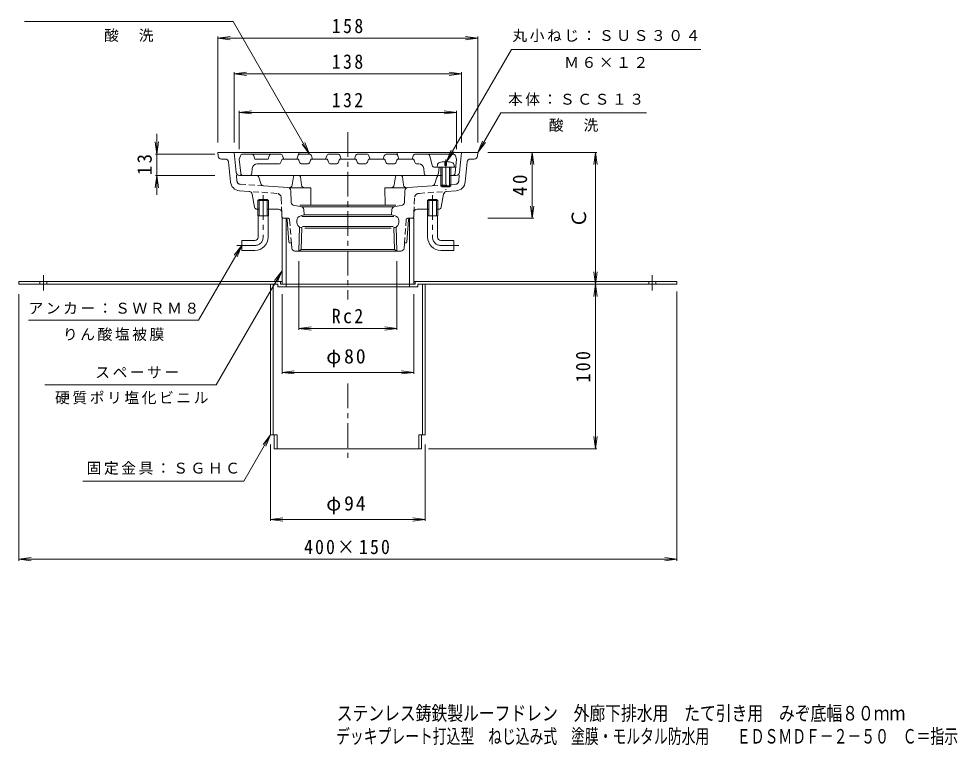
# Model space of a CAD drawing. Units: millimetres, scale not verified. Extents: x -525 to 505, y -414 to 309.
# Drawn here: x -451 to 119, y -414 to 27 of the extents above; entities that cross this region are included whole.
import ezdxf
from ezdxf.enums import TextEntityAlignment as Align

# ---------------------------------------------------------------- set-up
doc = ezdxf.new("R2010")
doc.units = ezdxf.units.MM
doc.header["$LTSCALE"] = 3
doc.linetypes.add('CHAIN1', pattern=[8, 5, -1, 1, -1])
doc.linetypes.add('DASHED1', pattern=[1.8, 1.2, -0.6])
for name, color, linetype, lineweight in [('0-0_通り芯', 3, 'Continuous', 9), ('0-2_仕上', 6, 'Continuous', 9), ('0-3_建具', 4, 'Continuous', 9), ('0-4_その他', 7, 'Continuous', 9), ('0-5_寸法', 7, 'Continuous', 9), ('0-B', 2, 'Continuous', 9)]:
    doc.layers.add(name, color=color, linetype=linetype, lineweight=lineweight)
doc.layers.add('F-5_F-5ﾚｲﾔ', color=2, linetype='Continuous')
doc.styles.add('ＭＳ ゴシック', font='')
doc.styles.get('ＭＳ ゴシック').set_extended_font_data('MS Gothic')

msp = doc.modelspace()

# ---------------------------------------------------------------- linework, layer by layer
at = {"layer": '0-0_通り芯', "linetype": 'CHAIN1'}
for p, q in [((-250.85, -41.712), (-250.85, -143.261)), ((-191.35, -58.289), (-191.35, -76.655)), ((-302.35, -80.019), (-302.35, -105.519)), ((-199.35, -80.019), (-199.35, -105.519)), ((-307.35, -110.519), (-318.35, -110.519)), ((-194.35, -110.519), (-183.35, -110.519)), ((-250.85, -194.438), (-250.85, -242.256))]:
    msp.add_line(p, q, dxfattribs=at)
at = {"layer": '0-0_通り芯'}
for p, q in [((-329.649, -56.203), (-329.85, -54.019)), ((-171.85, -54.019), (-329.85, -54.019)), ((-318.728, -66.203), (-319.85, -54.019)), ((-182.972, -66.203), (-181.85, -54.019)), ((-172.051, -56.203), (-171.85, -54.019)), ((-325.323, -58.019), (-327.657, -58.019)), ((-323.331, -59.836), (-322.223, -71.869)), ((-178.369, -59.836), (-179.477, -71.869)), ((-176.377, -58.019), (-174.043, -58.019)), ((-316.736, -68.019), (-313.35, -68.019)), ((-307.35, -68.019), (-306.203, -68.019)), ((-280.723, -68.019), (-282.977, -68.019)), ((-195.257, -68.019), (-193.55, -68.019)), ((-184.964, -68.019), (-189.15, -68.019)), ((-303.765, -72.938), (-305.015, -69.059)), ((-284.627, -73.74), (-283.968, -68.885)), ((-279.073, -73.74), (-279.733, -68.885)), ((-222.627, -73.74), (-221.968, -68.885)), ((-217.073, -73.74), (-217.732, -68.885)), ((-197.935, -72.938), (-196.685, -69.059)), ((-316.667, -77.304), (-310.893, -77.708)), ((-309.066, -79.336), (-307.579, -87.295)), ((-287.333, -75.346), (-302.001, -74.32)), ((-286.609, -75.471), (-273.418, -75.471)), ((-285.206, -84.413), (-285.474, -77.266)), ((-273.451, -86.019), (-273.418, -75.471)), ((-228.249, -86.019), (-228.282, -75.471)), ((-215.091, -75.471), (-228.282, -75.471)), ((-216.494, -84.413), (-216.226, -77.266)), ((-214.367, -75.346), (-199.699, -74.32)), ((-192.634, -79.336), (-194.121, -87.295)), ((-185.033, -77.304), (-190.808, -77.708)), ((-304.71, -82.519), (-305.525, -83.319)), ((-299.175, -83.319), (-305.525, -83.319)), ((-305.525, -92.519), (-305.525, -83.319)), ((-299.99, -82.519), (-304.71, -82.519)), ((-304.71, -92.519), (-304.71, -82.519)), ((-299.175, -83.319), (-299.99, -82.519)), ((-299.99, -92.519), (-299.99, -82.519)), ((-299.175, -92.519), (-299.175, -83.319)), ((-202.525, -83.319), (-201.71, -82.519)), ((-202.525, -83.319), (-196.175, -83.319)), ((-202.525, -92.519), (-202.525, -83.319)), ((-201.71, -82.519), (-196.99, -82.519)), ((-201.71, -92.519), (-201.71, -82.519)), ((-196.99, -82.519), (-196.175, -83.319)), ((-196.99, -92.519), (-196.99, -82.519)), ((-196.175, -92.519), (-196.175, -83.319)), ((-304.71, -88.519), (-306.104, -88.519)), ((-292.983, -88.519), (-299.99, -88.519)), ((-290.984, -90.444), (-290.886, -93.057)), ((-283.478, -86.32), (-279.379, -86.879)), ((-280.1, -86.019), (-221.6, -86.019)), ((-223.35, -87.019), (-278.35, -87.019)), ((-277.35, -92.019), (-277.658, -88.677)), ((-224.35, -92.019), (-224.042, -88.677)), ((-218.222, -86.32), (-222.321, -86.879)), ((-210.716, -90.444), (-210.814, -93.057)), ((-208.717, -88.519), (-201.71, -88.519)), ((-196.99, -88.519), (-195.596, -88.519)), ((-299.175, -92.519), (-305.525, -92.519)), ((-305.35, -105.519), (-305.35, -92.519)), ((-299.35, -105.519), (-299.35, -92.519)), ((-289.887, -94.019), (-288.709, -94.019)), ((-287.712, -94.948), (-286.743, -108.555)), ((-281.85, -96.613), (-281.85, -95.426)), ((-281.85, -96.613), (-281.85, -95.426)), ((-279.501, -92.497), (-277.35, -92.019)), ((-278.861, -93.019), (-250.85, -93.019)), ((-277.35, -92.019), (-250.85, -92.019)), ((-224.35, -92.019), (-250.85, -92.019)), ((-222.84, -93.019), (-250.85, -93.019)), ((-222.199, -92.497), (-224.35, -92.019)), ((-219.85, -96.613), (-219.85, -95.426)), ((-219.85, -96.613), (-219.85, -95.426)), ((-213.989, -94.948), (-214.957, -108.555)), ((-211.813, -94.019), (-212.991, -94.019)), ((-202.525, -92.519), (-196.175, -92.519)), ((-202.35, -105.519), (-202.35, -92.519)), ((-196.35, -105.519), (-196.35, -92.519)), ((-280.66, -114.019), (-280.2, -99.292)), ((-279.501, -99.541), (-278.732, -99.712)), ((-279.148, -113.019), (-278.733, -99.721)), ((-278.438, -99.019), (-250.85, -99.019)), ((-277.094, -100.019), (-250.85, -100.019)), ((-223.262, -99.019), (-250.85, -99.019)), ((-224.606, -100.019), (-250.85, -100.019)), ((-222.199, -99.541), (-222.968, -99.712)), ((-222.552, -113.019), (-222.968, -99.721)), ((-221.04, -114.019), (-221.5, -99.292)), ((-315.35, -107.519), (-315.35, -113.519)), ((-307.35, -107.519), (-315.35, -107.519)), ((-194.35, -107.519), (-186.35, -107.519)), ((-186.35, -107.519), (-186.35, -113.519)), ((-307.35, -113.519), (-315.35, -113.519)), ((-285.689, -109.019), (-286.244, -109.019)), ((-285.19, -109.482), (-284.989, -112.169)), ((-282.994, -114.019), (-250.85, -114.019)), ((-222.552, -113.019), (-250.85, -113.019)), ((-218.706, -114.019), (-250.85, -114.019)), ((-222.552, -113.019), (-221.04, -114.019)), ((-216.51, -109.482), (-216.711, -112.169)), ((-216.011, -109.019), (-215.456, -109.019)), ((-194.35, -113.519), (-186.35, -113.519))]:
    msp.add_line(p, q, dxfattribs=at)
at = {"layer": '0-0_通り芯', "linetype": 'DASHED1'}
for p, q in [((-318.24, -71.502), (-318.728, -66.203)), ((-183.46, -71.502), (-182.972, -66.203)), ((-316.388, -73.314), (-302.001, -74.32)), ((-185.312, -73.314), (-199.699, -74.32)), ((-294.098, -78.882), (-310.893, -77.708)), ((-207.602, -78.882), (-190.808, -77.708)), ((-291.31, -81.763), (-290.984, -90.444)), ((-210.39, -81.763), (-210.716, -90.444)), ((-287.278, -94.019), (-288.709, -94.019)), ((-286.281, -94.945), (-285.19, -109.482)), ((-215.419, -94.945), (-216.51, -109.482)), ((-214.422, -94.019), (-212.991, -94.019))]:
    msp.add_line(p, q, dxfattribs=at)
at = {"layer": '0-0_通り芯'}
msp.add_lwpolyline([(-280.66, -114.019), (-279.148, -113.019), (-250.85, -113.019)], dxfattribs=at)
for centre, radius, start, end in [((-327.657, -56.019), 2, 185.26273, 270), ((-174.043, -56.019), 2, 270, 354.73727), ((-325.323, -60.019), 2, 5.2628, 90), ((-176.377, -60.019), 2, 90, 174.7372), ((-316.736, -66.019), 2, 185.2628, 270), ((-306.443, -69.519), 1.5, 17.86205, 90), ((-282.977, -69.019), 1, 90, 172.26485), ((-280.723, -69.019), 1, 7.73515, 90), ((-220.977, -69.019), 1, 90, 172.26485), ((-218.723, -69.019), 1, 7.73515, 90), ((-195.257, -69.519), 1.5, 90, 162.13795), ((-184.964, -66.019), 2, 270, 354.7372), ((-316.248, -71.319), 6, 185.26277, 265.99994), ((-301.861, -72.325), 2, 197.86229, 266.00005), ((-286.609, -73.471), 2, 270, 352.26424), ((-277.091, -73.471), 2, 187.73576, 270), ((-224.609, -73.471), 2, 270, 352.26424), ((-215.091, -73.471), 2, 187.73576, 270), ((-199.839, -72.325), 2, 273.99995, 342.1377), ((-185.452, -71.319), 6, 274.00006, 354.73723), ((-311.032, -79.703), 2, 10.58357, 86.00005), ((-287.473, -77.341), 2, 2.14737, 85.99968), ((-214.227, -77.341), 2, 94.00032, 177.85263), ((-190.668, -79.703), 2, 93.99995, 169.41643), ((-283.208, -84.338), 2, 182.1481, 262.23051), ((-218.493, -84.338), 2, 277.76949, 357.8519), ((-306.104, -87.019), 1.5, 190.58449, 270), ((-292.983, -90.519), 2, 2.14807, 90), ((-279.649, -88.861), 2, 5.26286, 82.23051), ((-222.051, -88.861), 2, 97.76949, 174.73714), ((-208.717, -90.519), 2, 90, 177.85193), ((-195.596, -87.019), 1.5, 270, 349.41551), ((-289.887, -93.019), 1, 182.1481, 270), ((-288.709, -95.019), 1, 4.07239, 90), ((-278.85, -95.426), 3, 102.52837, 180), ((-278.85, -96.613), 3, 180, 257.47119), ((-222.85, -95.426), 3, 0, 77.47163), ((-222.85, -96.613), 3, 282.52881, 0), ((-212.991, -95.019), 1, 90, 175.92761), ((-211.813, -93.019), 1, 270, 357.8519), ((-307.35, -105.519), 2, 270, 0), ((-307.35, -105.519), 8, 270, 0), ((-194.35, -105.519), 8, 180, 270), ((-194.35, -105.519), 2, 180, 270), ((-286.244, -108.519), 0.5, 184.07228, 270), ((-285.689, -109.519), 0.5, 4.28986, 90), ((-282.994, -112.019), 2, 184.28905, 270), ((-218.706, -112.019), 2, 270, 355.71095), ((-216.011, -109.519), 0.5, 90, 175.71014), ((-215.456, -108.519), 0.5, 270, 355.92772)]:
    msp.add_arc(centre, radius, start, end, dxfattribs=at)
at = {"layer": '0-0_通り芯', "linetype": 'DASHED1'}
for centre, radius, start, end in [((-316.248, -71.319), 2, 185.26208, 266.00035), ((-185.452, -71.319), 2, 273.99965, 354.73792), ((-294.308, -81.875), 3, 2.1476, 86.00017), ((-207.392, -81.875), 3, 93.99983, 177.85239), ((-287.278, -95.019), 1, 4.28915, 90), ((-214.422, -95.019), 1, 90, 175.71085)]:
    msp.add_arc(centre, radius, start, end, dxfattribs=at)
at = {"layer": '0-0_通り芯', "linetype": 'CHAIN1'}
for centre, start, end in [((-307.35, -105.519), 270, 0), ((-194.35, -105.519), 180, 270)]:
    msp.add_arc(centre, 5, start, end, dxfattribs=at)
at = {"layer": '0-2_仕上'}
for p, q in [((-316.192, -56.045), (-316.85, -58.019)), ((-291.931, -55.019), (-314.769, -55.019)), ((-298.692, -56.045), (-299.35, -58.019)), ((-290.508, -56.045), (-289.85, -58.019)), ((-280.517, -54.019), (-281.85, -58.019)), ((-274.431, -55.019), (-279.769, -55.019)), ((-273.008, -56.045), (-272.35, -58.019)), ((-263.692, -56.045), (-264.35, -58.019)), ((-256.931, -55.019), (-262.269, -55.019)), ((-255.508, -56.045), (-254.85, -58.019)), ((-246.192, -56.045), (-246.85, -58.019)), ((-239.431, -55.019), (-244.769, -55.019)), ((-238.008, -56.045), (-237.35, -58.019)), ((-228.692, -56.045), (-229.35, -58.019)), ((-221.931, -55.019), (-227.269, -55.019)), ((-221.183, -54.019), (-219.85, -58.019)), ((-211.192, -56.045), (-211.85, -58.019)), ((-186.931, -55.019), (-209.769, -55.019)), ((-199.634, -61.883), (-201.066, -56.156)), ((-185.508, -56.045), (-184.85, -58.019)), ((-315.985, -66.669), (-316.85, -58.019)), ((-305.935, -61.019), (-292.931, -61.019)), ((-291.508, -59.994), (-291.078, -58.703)), ((-290.129, -58.019), (-281.571, -58.019)), ((-280.192, -59.994), (-280.622, -58.703)), ((-275.431, -61.019), (-278.769, -61.019)), ((-274.008, -59.994), (-273.578, -58.703)), ((-272.629, -58.019), (-264.071, -58.019)), ((-262.692, -59.994), (-263.122, -58.703)), ((-257.931, -61.019), (-261.269, -61.019)), ((-256.508, -59.994), (-256.078, -58.703)), ((-255.129, -58.019), (-246.571, -58.019)), ((-245.192, -59.994), (-245.622, -58.703)), ((-240.431, -61.019), (-243.769, -61.019)), ((-239.008, -59.994), (-238.578, -58.703)), ((-237.629, -58.019), (-229.071, -58.019)), ((-227.692, -59.994), (-228.122, -58.703)), ((-222.931, -61.019), (-226.269, -61.019)), ((-221.508, -59.994), (-221.078, -58.703)), ((-220.129, -58.019), (-211.571, -58.019)), ((-210.622, -58.703), (-210.192, -59.994)), ((-207.765, -61.019), (-208.769, -61.019)), ((-185.715, -66.669), (-184.85, -58.019)), ((-194.35, -68.019), (-314.493, -68.019)), ((-308.92, -63.721), (-309.215, -66.669)), ((-204.78, -63.721), (-204.485, -66.669)), ((-198.179, -63.019), (-196.556, -63.019)), ((-195.715, -66.669), (-195.35, -63.019)), ((-187.208, -68.019), (-188.35, -68.019)), ((-186.144, -63.019), (-185.35, -63.019))]:
    msp.add_line(p, q, dxfattribs=at)
at = {"layer": '0-2_仕上', "color": 4}
for p, q in [((-196.556, -63.019), (-196.448, -61.786)), ((-191.85, -59.628), (-191.85, -62.019)), ((-191.85, -62.019), (-190.85, -62.019)), ((-190.85, -59.628), (-190.85, -62.019)), ((-186.144, -63.019), (-186.252, -61.786)), ((-196.556, -63.019), (-186.144, -63.019)), ((-194.35, -63.019), (-194.35, -74.219)), ((-193.55, -63.019), (-193.55, -75.019)), ((-189.15, -63.019), (-189.15, -75.019)), ((-188.35, -63.019), (-188.35, -74.219)), ((-188.35, -74.219), (-194.35, -74.219)), ((-194.35, -74.219), (-193.55, -75.019)), ((-193.55, -75.019), (-189.15, -75.019)), ((-189.15, -75.019), (-188.35, -74.219))]:
    msp.add_line(p, q, dxfattribs=at)
at = {"layer": '0-2_仕上'}
msp.add_lwpolyline([(-308.008, -56.045), (-307.35, -58.019), (-299.35, -58.019)], dxfattribs=at)
for centre, radius, start, end in [((-314.769, -56.519), 1.5, 90, 161.56505), ((-309.431, -56.519), 1.5, 18.43495, 90), ((-297.269, -56.519), 1.5, 90, 161.56505), ((-291.931, -56.519), 1.5, 18.43495, 90), ((-279.769, -56.519), 1.5, 90, 161.56505), ((-274.431, -56.519), 1.5, 18.43495, 90), ((-262.269, -56.519), 1.5, 90, 161.56505), ((-256.931, -56.519), 1.5, 18.43495, 90), ((-244.769, -56.519), 1.5, 90, 161.56505), ((-239.431, -56.519), 1.5, 18.43431, 90), ((-227.269, -56.519), 1.5, 90, 161.56569), ((-221.931, -56.519), 1.5, 18.43495, 90), ((-209.769, -56.519), 1.5, 90, 161.56505), ((-202.521, -56.519), 1.5, 14.03575, 90), ((-186.931, -56.519), 1.5, 18.43431, 90), ((-305.935, -64.019), 3, 90, 174.28929), ((-292.931, -59.519), 1.5, 270, 341.56505), ((-290.129, -59.019), 1, 90, 161.56473), ((-281.571, -59.019), 1, 18.43527, 90), ((-278.769, -59.519), 1.5, 198.43495, 270), ((-275.431, -59.519), 1.5, 270, 341.56505), ((-272.629, -59.019), 1, 90, 161.56473), ((-264.071, -59.019), 1, 18.43527, 90), ((-261.269, -59.519), 1.5, 198.43495, 270), ((-257.931, -59.519), 1.5, 270, 341.5659), ((-255.129, -59.019), 1, 90, 161.56473), ((-246.571, -59.019), 1, 18.43527, 90), ((-243.769, -59.519), 1.5, 198.4341, 270), ((-240.431, -59.519), 1.5, 270, 341.56505), ((-237.629, -59.019), 1, 90, 161.56473), ((-229.071, -59.019), 1, 18.43527, 90), ((-226.269, -59.519), 1.5, 198.43495, 270), ((-222.931, -59.519), 1.5, 270, 341.5659), ((-220.129, -59.019), 1, 90, 161.56473), ((-211.571, -59.019), 1, 18.43527, 90), ((-208.769, -59.519), 1.5, 198.43431, 270), ((-207.765, -64.019), 3, 5.71053, 90), ((-198.179, -61.519), 1.5, 194.03575, 270), ((-314.493, -66.519), 1.5, 185.71051, 270), ((-310.708, -66.519), 1.5, 270, 354.28947), ((-202.993, -66.519), 1.5, 185.71051, 270), ((-197.208, -66.519), 1.5, 270, 354.28947), ((-187.208, -66.519), 1.5, 270, 354.28947)]:
    msp.add_arc(centre, radius, start, end, dxfattribs=at)
at = {"layer": '0-2_仕上', "color": 4}
for centre, radius, start, end in [((-194.556, -61.952), 1.9, 105.36244, 174.99995), ((-191.35, -73.619), 14, 92.04675, 105.36244), ((-191.35, -73.619), 14, 74.63756, 87.95325), ((-188.144, -61.952), 1.9, 5.00005, 74.63756)]:
    msp.add_arc(centre, radius, start, end, dxfattribs=at)
at = {"layer": '0-3_建具'}
for p, q in [((-290.85, -94.019), (-289.887, -94.019)), ((-290.85, -94.019), (-290.85, -134.019)), ((-288.35, -94.086), (-288.35, -134.019)), ((-213.35, -94.086), (-213.35, -134.019)), ((-210.85, -94.019), (-211.813, -94.019)), ((-210.85, -94.019), (-210.85, -134.019)), ((-290.85, -134.019), (-210.85, -134.019))]:
    msp.add_line(p, q, dxfattribs=at)
at = {"layer": '0-4_その他'}
for p, q in [((-329.85, 15.32), (-322.414, 16.299)), ((-329.85, 16.299), (-329.85, -48.019)), ((-329.85, 15.32), (-171.85, 15.32)), ((-329.85, 15.32), (-322.414, 14.341)), ((-171.85, 15.32), (-179.286, 16.299)), ((-171.85, 15.32), (-179.286, 14.341)), ((-171.85, 16.299), (-171.85, -48.019)), ((-319.85, -6.348), (-312.414, -5.369)), ((-319.85, -5.369), (-319.85, -48.019)), ((-181.85, -6.348), (-189.286, -5.369)), ((-181.85, -5.369), (-181.85, -48.019)), ((-319.85, -6.348), (-181.85, -6.348)), ((-319.85, -6.348), (-312.414, -7.327)), ((-181.85, -6.348), (-189.286, -7.327)), ((-316.85, -29.702), (-309.414, -28.723)), ((-316.85, -28.723), (-316.85, -52.019)), ((-316.85, -29.702), (-184.85, -29.702)), ((-316.85, -29.702), (-309.414, -30.681)), ((-184.85, -29.702), (-192.286, -28.723)), ((-184.85, -29.702), (-192.286, -30.681)), ((-184.85, -28.723), (-184.85, -52.019)), ((-366.917, -55.019), (-366.917, -42.768)), ((-366.917, -55.019), (-367.896, -47.583)), ((-366.917, -55.019), (-365.938, -47.583)), ((-171.85, -54.019), (-168.98, -47.09)), ((-171.85, -54.019), (-167.284, -48.069)), ((-367.817, -55.019), (-331.643, -55.019)), ((-366.917, -55.019), (-366.917, -68.019)), ((-99.511, -54.019), (-165.85, -54.019)), ((-138.781, -54.019), (-139.76, -61.455)), ((-138.781, -94.019), (-138.781, -54.019)), ((-138.781, -54.019), (-137.803, -61.455)), ((-100.411, -54.019), (-101.39, -61.455)), ((-100.411, -134.019), (-100.411, -54.019)), ((-100.411, -54.019), (-99.432, -61.455)), ((-366.917, -68.019), (-367.896, -75.455)), ((-367.817, -68.019), (-331.643, -68.019)), ((-366.917, -68.019), (-365.938, -75.455)), ((-366.917, -68.019), (-366.917, -79.805)), ((-138.781, -94.019), (-139.76, -86.584)), ((-138.781, -94.019), (-137.803, -86.584)), ((-137.881, -94.019), (-165.85, -94.019)), ((-280.66, -161.832), (-280.66, -120.019)), ((-221.04, -161.832), (-221.04, -120.019)), ((-100.411, -134.019), (-101.39, -126.584)), ((-100.411, -134.019), (-99.432, -126.584)), ((-100.411, -134.019), (-101.39, -141.455)), ((-100.411, -234.019), (-100.411, -134.019)), ((-100.411, -134.019), (-99.432, -141.455)), ((-450.85, -302.031), (-450.85, -140.019)), ((-290.85, -188.503), (-290.85, -140.019)), ((-210.85, -188.503), (-210.85, -140.019)), ((-50.85, -302.031), (-50.85, -138.419)), ((-280.66, -160.932), (-273.224, -159.953)), ((-280.66, -160.932), (-221.04, -160.932)), ((-280.66, -160.932), (-273.224, -161.911)), ((-221.04, -160.932), (-228.476, -159.953)), ((-221.04, -160.932), (-228.476, -161.911)), ((-290.85, -187.603), (-283.414, -186.624)), ((-290.85, -187.603), (-210.85, -187.603)), ((-290.85, -187.603), (-283.414, -188.582)), ((-210.85, -187.603), (-218.286, -186.624)), ((-210.85, -187.603), (-218.286, -188.582)), ((-100.411, -234.019), (-101.39, -226.584)), ((-100.411, -234.019), (-99.432, -226.584)), ((-297.85, -277.835), (-297.85, -231.519)), ((-203.85, -277.835), (-203.85, -231.519)), ((-99.511, -234.019), (-201.81, -234.019)), ((-297.85, -276.935), (-290.414, -275.956)), ((-297.85, -276.935), (-203.85, -276.935)), ((-297.85, -276.935), (-290.414, -277.914)), ((-203.85, -276.935), (-211.286, -275.956)), ((-203.85, -276.935), (-211.286, -277.914)), ((-450.85, -301.131), (-443.414, -300.152)), ((-450.85, -301.131), (-50.85, -301.131)), ((-450.85, -301.131), (-443.414, -302.11)), ((-50.85, -301.131), (-58.286, -300.152)), ((-50.85, -301.131), (-58.286, -302.11))]:
    msp.add_line(p, q, dxfattribs=at)
at = {"layer": '0-5_寸法'}
for p, q in [((-320.611, 25.553), (-447.41, 25.553)), ((-274.092, -55.019), (-320.611, 25.553)), ((-274.092, -55.019), (-278.658, -49.069)), ((-274.092, -55.019), (-276.962, -48.09)), ((-190.85, -59.628), (-187.98, -52.699)), ((-190.85, -59.628), (-186.284, -53.678)), ((-315.35, -110.519), (-341.595, -155.978)), ((-315.35, -110.519), (-319.916, -116.47)), ((-315.35, -110.519), (-318.22, -117.448)), ((-330.817, -195.132), (-290.85, -125.907)), ((-295.416, -131.857), (-290.85, -125.907)), ((-293.72, -132.836), (-290.85, -125.907)), ((-341.595, -155.978), (-444.975, -155.978)), ((-434.973, -195.132), (-330.817, -195.132)), ((-297.85, -225.519), (-314.099, -253.664)), ((-297.85, -225.519), (-302.416, -231.47)), ((-297.85, -225.519), (-300.72, -232.448)), ((-411.932, -253.664), (-314.099, -253.664))]:
    msp.add_line(p, q, dxfattribs=at)
for points in [[(-190.85, -59.628), (-151.495, 8.536), (-36.256, 8.536)], [(-171.85, -54.019), (-157.976, -29.989), (-69.406, -29.989)]]:
    msp.add_lwpolyline(points, dxfattribs=at)
at = {"layer": '0-B', "linetype": 'CHAIN1'}
for p, q in [((-435.85, -137.833), (-435.85, -128.606)), ((-65.85, -137.833), (-65.85, -128.606))]:
    msp.add_line(p, q, dxfattribs=at)
at = {"layer": '0-B'}
for p, q in [((-450.85, -132.419), (-450.85, -134.019)), ((-450.85, -132.419), (-290.85, -132.419)), ((-450.85, -134.019), (-293.45, -134.019)), ((-296.25, -134.019), (-296.25, -225.519)), ((-293.45, -134.019), (-293.45, -135.619)), ((-293.45, -135.619), (-208.25, -135.619)), ((-291.85, -132.419), (-291.85, -134.019)), ((-291.85, -134.019), (-209.85, -134.019)), ((-288.35, -134.019), (-288.35, -135.619)), ((-213.35, -134.019), (-213.35, -135.619)), ((-210.85, -132.419), (-50.85, -132.419)), ((-209.85, -132.419), (-209.85, -134.019)), ((-208.25, -134.019), (-208.25, -135.619)), ((-208.25, -134.019), (-50.85, -134.019)), ((-205.45, -134.019), (-205.45, -225.519)), ((-50.85, -132.419), (-50.85, -134.019)), ((-295.551, -225.519), (-295.551, -234.019)), ((-293.89, -225.519), (-293.89, -234.019)), ((-207.81, -225.519), (-207.81, -234.019)), ((-206.149, -225.519), (-206.149, -234.019)), ((-206.149, -234.019), (-295.551, -234.019))]:
    msp.add_line(p, q, dxfattribs=at)
at = {"layer": '0-B', "linetype": 'DASHED1'}
for p, q in [((-437.95, -132.419), (-437.95, -134.019)), ((-433.75, -132.419), (-433.75, -134.019)), ((-67.95, -132.419), (-67.95, -134.019)), ((-63.75, -132.419), (-63.75, -134.019))]:
    msp.add_line(p, q, dxfattribs=at)
at = {"layer": '0-B'}
for points in [[(-297.85, -134.019), (-297.85, -225.519), (-293.89, -225.519)], [(-203.85, -134.019), (-203.85, -225.519), (-207.81, -225.519)]]:
    msp.add_lwpolyline(points, dxfattribs=at)

# ---------------------------------------------------------------- texts
at = {"layer": '0-4_その他', "color": 2, "style": 'ＭＳ ゴシック'}
msp.add_text('Ｃ', height=8.798, rotation=90, dxfattribs=at).set_placement((-103.411, -100.019), align=Align.BOTTOM_LEFT)
at = {"layer": '0-4_その他', "color": 2, "char_height": 8.798, "attachment_point": 7, "style": 'ＭＳ ゴシック'}
for s, insert in [('\\T1.27;\\W0.9;158', (-260.6, 18.32)), ('\\T1.27;\\W0.9;138', (-260.6, -3.348)), ('\\T1.27;\\W0.9;132', (-260.6, -26.702)), ('\\T1.27;\\W0.9;Rc2', (-260.6, -157.932)), ('\\T1.19;φ80', (-263.975, -184.603)), ('\\T1.19;φ94', (-263.975, -273.935)), ('\\T1.24;\\W0.9;400×150', (-277.475, -298.131))]:
    msp.add_mtext(s, dxfattribs=dict(at, insert=insert))
at = {"layer": '0-4_その他', "color": 2, "char_height": 8.798, "attachment_point": 7, "rotation": 90, "style": 'ＭＳ ゴシック'}
for s, insert in [('\\T1.27;\\W0.95;13', (-369.917, -67.894)), ('\\T1.27;\\W0.95;40', (-141.781, -80.394)), ('\\T1.27;\\W0.9;100', (-103.411, -193.769))]:
    msp.add_mtext(s, dxfattribs=dict(at, insert=insert))
at = {"layer": '0-5_寸法', "char_height": 6.598, "attachment_point": 7, "style": 'ＭＳ ゴシック'}
for s, insert in [('\\T1.17;酸\u3000洗', (-399.01, 13.087)), ('\\T1.17;丸小ねじ：ＳＵＳ３０４', (-150.891, 12.954)), ('\\T1.17;Ｍ６×１２', (-119.375, -2.752)), ('\\T1.17;本体：ＳＣＳ１３', (-153.561, -25.742)), ('\\T1.17;酸\u3000洗', (-128.691, -41.501)), ('\\T1.17;アンカー：ＳＷＲＭ８', (-444.962, -152.278)), ('\\T1.17;りん酸塩被膜', (-424.035, -168.549)), ('\\T1.17;スペーサー', (-404.406, -191.312)), ('\\T1.17;硬質ポリ塩化ビニル', (-428.794, -207.052)), ('\\T1.17;固定金具：ＳＧＨＣ', (-409.632, -249.844))]:
    msp.add_mtext(s, dxfattribs=dict(at, insert=insert))
at = {"layer": 'F-5_F-5ﾚｲﾔ', "style": 'ＭＳ ゴシック'}
for s, width, p in [('ステンレス鋳鉄製ルーフドレン\u3000外廊下排水用\u3000たて引き用\u3000みぞ底幅８０ｍｍ', 0.8, (-257.651, -401.691)), ('デッキプレート打込型\u3000ねじ込み式\u3000塗膜・モルタル防水用\u3000\u3000ＥＤＳＭＤＦ－２－５０\u3000Ｃ＝指示', 0.7, (-258.036, -415.71))]:
    msp.add_text(s, height=8.798, dxfattribs=dict(at, width=width)).set_placement(p, align=Align.BOTTOM_LEFT)

doc.saveas('drawing.dxf')
